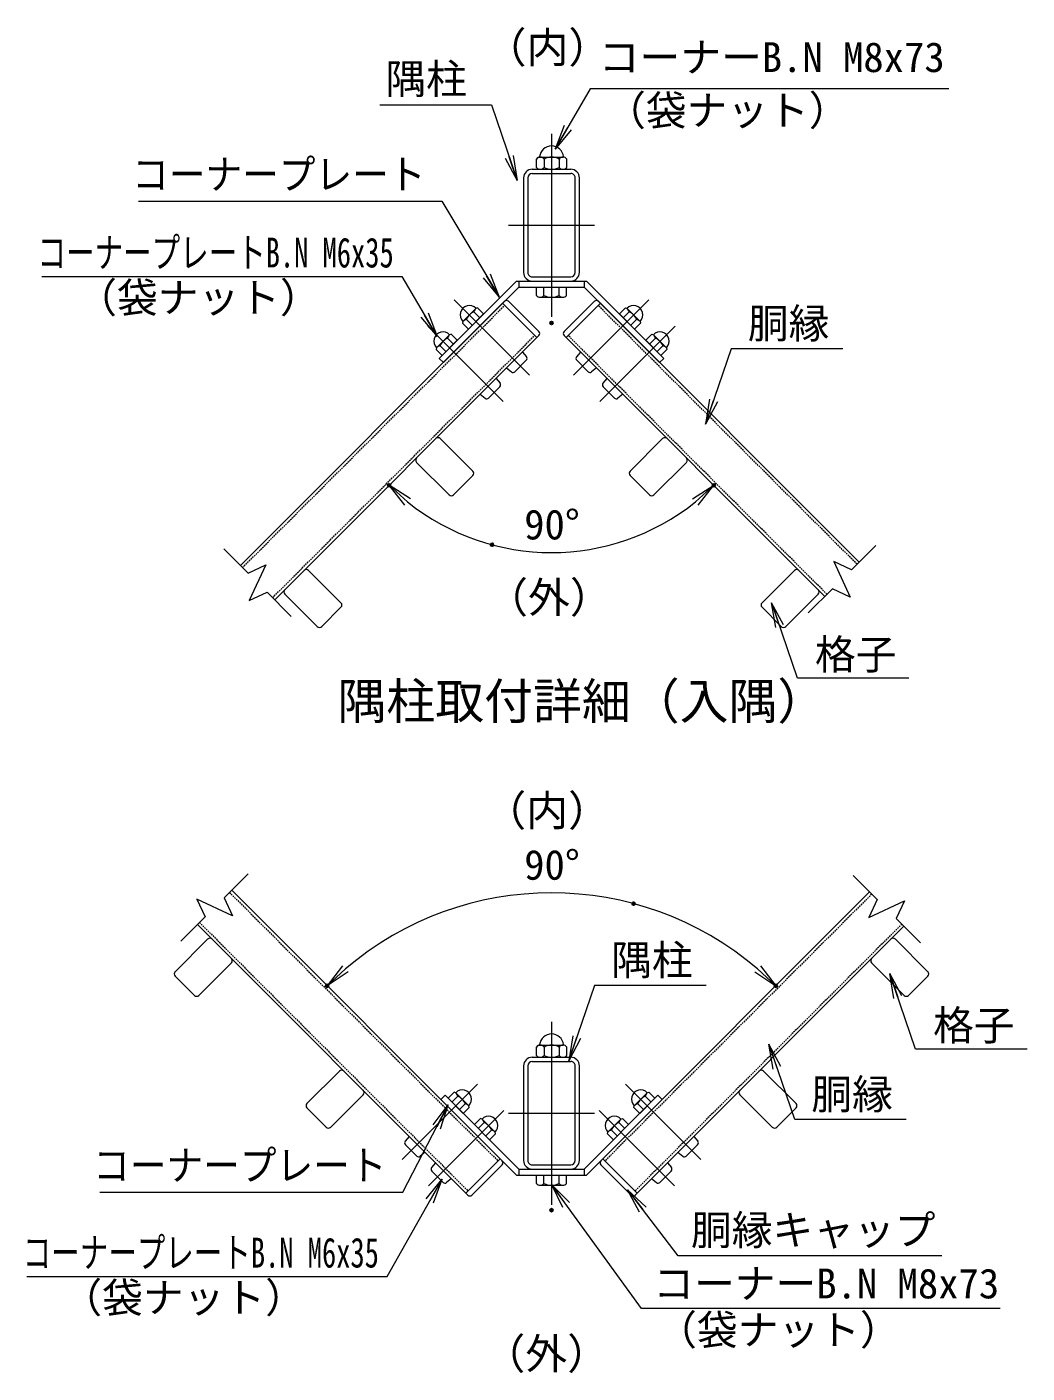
# Model space of a CAD drawing. Units: millimetres, scale not verified. Extents: x -4200 to 4200, y -2970 to 2970.
# Drawn here: x 585 to 2195, y -977 to 1190 of the extents above; entities that cross this region are included whole.
import ezdxf
from ezdxf.enums import TextEntityAlignment as Align

# ---------------------------------------------------------------- set-up
doc = ezdxf.new("R2010")
doc.units = ezdxf.units.MM
doc.header["$LTSCALE"] = 10
doc.header["$PDMODE"] = 32
doc.header["$PDSIZE"] = 5
doc.linetypes.add('USER1', pattern=[50.8, 31.75, -6.35, 6.35, -6.35])
doc.linetypes.add('USER2', pattern=[0.375, 0.25, -0.125])
for name, color, linetype, lineweight in [('0-0_D-STR1', 1, 'Continuous', 18), ('0-1_D-BMK', 2, 'USER1', 13), ('0-5_D-STR3', 3, 'Continuous', 13), ('0-6_D-STR-DIM', 7, 'Continuous', 13), ('0-7_0', 7, 'Continuous', 18), ('0-9_D-TTL-TXT', 7, 'Continuous', 18), ('0-A_D-STR-TXT', 7, 'Continuous', 13)]:
    doc.layers.add(name, color=color, linetype=linetype, lineweight=lineweight)
doc.layers.add('0-8_Defpoints', color=253, linetype='Continuous')
doc.styles.add('ＭＳ ゴシック', font='')
doc.styles.get('ＭＳ ゴシック').set_extended_font_data('MS Gothic')

# ---------------------------------------------------------------- blocks, each defined once
blk = doc.blocks.new('_Open')
at = {"layer": '0-7_0'}
blk.add_line((-10, 1.667), (0, 0), dxfattribs=at)
blk.add_lwpolyline([(-10, -1.667), (0, 0), (-10, 0)], dxfattribs=at)

msp = doc.modelspace()

# ---------------------------------------------------------------- linework, layer by layer
at = {"layer": '0-0_D-STR1'}
for p, q in [((1398.59, 960.88), (1460.99, 960.88)), ((1398.59, 953.98), (1460.99, 953.98)), ((1384.79, 947.08), (1384.79, 794.68)), ((1391.69, 947.08), (1391.69, 794.68)), ((1467.89, 794.68), (1467.89, 947.08)), ((1474.79, 794.68), (1474.79, 947.08)), ((1384.79, 780.88), (1474.79, 780.88)), ((1398.59, 787.78), (1460.99, 787.78)), ((1398.59, 780.88), (1460.99, 780.88)), ((929, 323), (1351.14, 745.14)), ((1925.01, 328.57), (1508.44, 745.14)), ((984.16, 267.84), (1406.3, 689.98)), ((1869.85, 273.41), (1453.28, 689.98)), ((1250.82, 527.3), (1303.01, 475.11)), ((1608.76, 527.3), (1556.57, 475.11)), ((1212.64, 489.11), (1264.83, 436.93)), ((1646.94, 489.11), (1594.76, 436.93)), ((1272.04, 436.93), (1303.01, 467.9)), ((1587.54, 436.93), (1556.57, 467.9)), ((1038.69, 315.17), (1090.88, 262.98)), ((1820.89, 315.17), (1768.7, 262.98)), ((1000.51, 276.98), (1052.69, 224.8)), ((1859.07, 276.98), (1806.89, 224.8)), ((1059.91, 224.8), (1090.88, 255.77)), ((1799.68, 224.8), (1768.7, 255.77)), ((914.95, -199.79), (1347.17, -632.01)), ((1941.96, -202.46), (1512.41, -632.01)), ((859.79, -254.94), (1292.01, -687.16)), ((1997.12, -257.61), (1567.57, -687.16)), ((876.2, -278.56), (824.02, -330.75)), ((1983.38, -278.56), (2035.56, -330.75)), ((914.39, -316.75), (862.2, -368.93)), ((1945.2, -316.75), (1997.38, -368.93)), ((824.02, -337.96), (854.99, -368.93)), ((2035.56, -337.96), (2004.59, -368.93)), ((1398.59, -468.5), (1460.99, -468.5)), ((1398.59, -475.4), (1460.99, -475.4)), ((1088.33, -490.69), (1036.15, -542.88)), ((1384.79, -482.3), (1384.79, -634.7)), ((1391.69, -482.3), (1391.69, -634.7)), ((1467.89, -634.7), (1467.89, -482.3)), ((1474.79, -634.7), (1474.79, -482.3)), ((1771.25, -490.69), (1823.43, -542.88)), ((1126.52, -528.88), (1074.33, -581.06)), ((1733.06, -528.88), (1785.25, -581.06)), ((1036.15, -550.09), (1067.12, -581.06)), ((1823.43, -550.09), (1792.46, -581.06)), ((1398.59, -641.6), (1460.99, -641.6)), ((1398.59, -648.5), (1460.99, -648.5))]:
    msp.add_line(p, q, dxfattribs=at)
at = {"layer": '0-0_D-STR1', "linetype": 'USER2'}
for p, q in [((932.4, 319.6), (1354.54, 741.74)), ((1921.62, 325.17), (1505.04, 741.74)), ((980.76, 271.24), (1402.9, 693.38)), ((1873.25, 276.81), (1456.68, 693.38)), ((911.55, -203.18), (1343.77, -635.4)), ((1945.36, -205.85), (1515.81, -635.4)), ((863.19, -251.55), (1295.41, -683.77)), ((1993.72, -254.22), (1564.17, -683.77))]:
    msp.add_line(p, q, dxfattribs=at)
at = {"layer": '0-0_D-STR1'}
for centre, radius, start, end in [((1398.59, 947.08), 13.8, 90.00002, 179.99999), ((1398.59, 947.08), 6.9, 90.00002, 179.99999), ((1460.99, 947.08), 13.8, 0, 90.00002), ((1460.99, 947.08), 6.9, 0, 90.00002), ((1398.59, 794.68), 13.8, 179.99999, 270.00002), ((1398.59, 794.68), 6.9, 179.99999, 270.00002), ((1460.99, 794.68), 6.9, 270.00002, 0), ((1460.99, 794.68), 13.8, 270.00002, 0), ((1247.22, 523.69), 5.1, 44.99941, 135), ((1612.36, 523.69), 5.1, 45, 135.00059), ((1216.25, 492.72), 5.1, 135, 225), ((1643.33, 492.72), 5.1, 315, 45), ((1299.4, 471.51), 5.1, 315, 44.99941), ((1560.18, 471.51), 5.1, 135.00059, 225), ((1268.43, 440.54), 5.1, 224.99942, 315), ((1591.15, 440.54), 5.1, 225, 315.00058), ((1035.09, 311.56), 5.1, 44.99941, 135), ((1824.5, 311.56), 5.1, 45, 135.00059), ((1004.12, 280.59), 5.1, 135, 225), ((1855.47, 280.59), 5.1, 315, 45), ((1087.27, 259.37), 5.1, 315, 44.99941), ((1772.31, 259.37), 5.1, 135.00059, 225), ((1056.3, 228.4), 5.1, 224.99942, 315), ((1803.28, 228.4), 5.1, 225, 315.00058), ((879.81, -282.17), 5.1, 45, 135), ((1979.77, -282.17), 5.1, 45, 135), ((910.78, -313.14), 5.1, 314.99941, 45), ((1948.8, -313.14), 5.1, 135, 225.00059), ((827.62, -334.35), 5.1, 134.99942, 225), ((2031.96, -334.35), 5.1, 315, 45.00058), ((858.59, -365.32), 5.1, 225, 314.99941), ((2000.99, -365.32), 5.1, 225.00059, 315), ((1398.59, -482.3), 13.8, 90.00002, 179.99999), ((1398.59, -482.3), 6.9, 90.00002, 179.99999), ((1460.99, -482.3), 13.8, 0, 90.00002), ((1460.99, -482.3), 6.9, 0, 90.00002), ((1091.94, -494.3), 5.1, 45, 135), ((1767.64, -494.3), 5.1, 45, 135), ((1122.91, -525.27), 5.1, 314.99941, 45), ((1736.67, -525.27), 5.1, 135, 225.00059), ((1039.76, -546.49), 5.1, 134.99942, 225), ((1819.83, -546.49), 5.1, 315, 45.00058), ((1070.73, -577.46), 5.1, 225, 314.99941), ((1788.86, -577.46), 5.1, 225.00059, 315), ((1398.59, -634.7), 13.8, 179.99999, 270.00002), ((1398.59, -634.7), 6.9, 179.99999, 270.00002), ((1460.99, -634.7), 6.9, 270.00002, 0), ((1460.99, -634.7), 13.8, 270.00002, 0)]:
    msp.add_arc(centre, radius, start, end, dxfattribs=at)
at = {"layer": '0-1_D-BMK'}
for p, q in [((1429.79, 1018.07), (1429.79, 723.59)), ((1360.49, 870.88), (1499.09, 870.88)), ((1273.34, 750.82), (1394.59, 629.57)), ((1586.25, 750.82), (1464.99, 629.57)), ((1230.91, 708.4), (1352.16, 587.14)), ((1628.67, 708.4), (1507.42, 587.14)), ((1429.79, -411.37), (1429.79, -705.85)), ((1310.42, -511.77), (1189.17, -633.02)), ((1549.16, -511.77), (1670.41, -633.02)), ((1352.85, -554.2), (1231.6, -675.45)), ((1360.49, -558.55), (1499.09, -558.55)), ((1506.73, -554.2), (1627.98, -675.45))]:
    msp.add_line(p, q, dxfattribs=at)
at = {"layer": '0-5_D-STR3'}
for p, q in [((1405.67, 963.88), (1405.67, 977.38)), ((1411.27, 980.38), (1448.31, 980.38)), ((1411.27, 980.38), (1448.31, 980.38)), ((1417.82, 977.38), (1417.82, 963.88)), ((1442.12, 977.38), (1442.12, 963.88)), ((1454.27, 963.88), (1454.27, 977.38)), ((1411.27, 960.88), (1448.31, 960.88)), ((1411.27, 960.88), (1448.31, 960.88)), ((1373.31, 780.88), (1248.9, 656.47)), ((1373.31, 780.88), (1486.27, 780.88)), ((1377.29, 780.88), (1377.29, 771.28)), ((1482.29, 780.88), (1482.29, 771.28)), ((1486.27, 780.88), (1610.68, 656.47)), ((1377.29, 771.28), (1255.69, 649.68)), ((1377.29, 771.28), (1482.29, 771.28)), ((1405.49, 771.28), (1454.09, 771.28)), ((1405.49, 757.78), (1405.49, 771.28)), ((1417.64, 757.78), (1417.64, 771.28)), ((1441.94, 757.78), (1441.94, 771.28)), ((1454.09, 757.78), (1454.09, 771.28)), ((1482.29, 771.28), (1603.9, 649.68)), ((1308.23, 737.01), (1287.15, 715.93)), ((1310.84, 737.71), (1308.23, 737.01)), ((1310.84, 737.71), (1320.49, 728.06)), ((1354.33, 748.32), (1351.14, 745.14)), ((1351.14, 745.14), (1406.3, 689.98)), ((1360.69, 748.32), (1409.48, 699.53)), ((1411.09, 754.78), (1448.13, 754.78)), ((1498.89, 748.32), (1450.1, 699.53)), ((1508.44, 745.14), (1453.28, 689.98)), ((1505.26, 748.32), (1508.44, 745.14)), ((1505.26, 748.32), (1508.44, 745.14)), ((1548.74, 737.71), (1539.09, 728.06)), ((1548.74, 737.71), (1551.35, 737.01)), ((1551.35, 737.01), (1572.44, 715.93)), ((1287.15, 715.93), (1286.45, 713.32)), ((1292.62, 719.49), (1302.27, 709.84)), ((1320.49, 728.06), (1296.1, 703.67)), ((1304.67, 731.54), (1314.32, 721.89)), ((1539.09, 728.06), (1563.49, 703.67)), ((1554.91, 731.54), (1545.26, 721.89)), ((1566.96, 719.49), (1557.31, 709.84)), ((1572.44, 715.93), (1573.14, 713.32)), ((1265.8, 694.59), (1244.72, 673.5)), ((1268.41, 695.29), (1265.8, 694.59)), ((1268.41, 695.29), (1278.07, 685.64)), ((1286.45, 713.32), (1296.1, 703.67)), ((1573.14, 713.32), (1563.49, 703.67)), ((1591.17, 695.29), (1581.52, 685.64)), ((1591.17, 695.29), (1593.78, 694.59)), ((1593.78, 694.59), (1614.86, 673.5)), ((1244.72, 673.5), (1244.02, 670.89)), ((1250.19, 677.06), (1259.84, 667.41)), ((1278.07, 685.64), (1253.67, 661.24)), ((1262.24, 689.11), (1271.89, 679.46)), ((1409.48, 693.17), (1406.3, 689.98)), ((1450.1, 693.17), (1453.28, 689.98)), ((1581.52, 685.64), (1605.91, 661.24)), ((1597.34, 689.11), (1587.69, 679.46)), ((1609.39, 677.06), (1599.74, 667.41)), ((1614.86, 673.5), (1615.56, 670.89)), ((1244.02, 670.89), (1253.67, 661.24)), ((1248.9, 656.47), (1255.69, 649.68)), ((1370.84, 635.01), (1389.15, 653.32)), ((1382.96, 666.65), (1389.39, 658.99)), ((1476.62, 666.65), (1470.19, 658.99)), ((1488.74, 635.01), (1470.43, 653.32)), ((1610.68, 656.47), (1603.9, 649.68)), ((1615.56, 670.89), (1605.91, 661.24)), ((1357.51, 641.19), (1365.17, 634.76)), ((1502.07, 641.19), (1494.41, 634.76)), ((1328.42, 592.58), (1346.72, 610.89)), ((1340.54, 624.22), (1346.97, 616.56)), ((1519.04, 624.22), (1512.61, 616.56)), ((1531.17, 592.58), (1512.86, 610.89)), ((1315.08, 598.77), (1322.75, 592.34)), ((1544.5, 598.77), (1536.84, 592.34)), ((1405.67, -465.55), (1405.67, -452.05)), ((1411.27, -449.05), (1448.31, -449.05)), ((1411.27, -449.05), (1448.31, -449.05)), ((1417.82, -452.05), (1417.82, -465.55)), ((1442.12, -452.05), (1442.12, -465.55)), ((1454.27, -465.55), (1454.27, -452.05)), ((1411.27, -468.55), (1448.31, -468.55)), ((1411.27, -468.55), (1448.31, -468.55)), ((1258.5, -529.76), (1251.71, -536.55)), ((1373.31, -658.15), (1251.71, -536.55)), ((1377.29, -648.55), (1258.5, -529.76)), ((1272.92, -524.88), (1263.27, -534.53)), ((1287.67, -558.93), (1263.27, -534.53)), ((1279.09, -531.06), (1269.44, -540.71)), ((1275.53, -525.58), (1272.92, -524.88)), ((1296.62, -546.67), (1275.53, -525.58)), ((1482.29, -648.55), (1601.08, -529.76)), ((1486.27, -658.15), (1607.87, -536.55)), ((1562.97, -546.67), (1584.05, -525.58)), ((1571.92, -558.93), (1596.31, -534.53)), ((1580.49, -531.06), (1590.14, -540.71)), ((1584.05, -525.58), (1586.66, -524.88)), ((1586.66, -524.88), (1596.31, -534.53)), ((1601.08, -529.76), (1607.87, -536.55)), ((1291.14, -543.1), (1281.49, -552.75)), ((1297.32, -549.28), (1287.67, -558.93)), ((1297.32, -549.28), (1296.62, -546.67)), ((1562.27, -549.28), (1562.97, -546.67)), ((1562.27, -549.28), (1571.92, -558.93)), ((1568.44, -543.1), (1578.09, -552.75)), ((1315.35, -567.31), (1305.7, -576.96)), ((1330.09, -601.36), (1305.7, -576.96)), ((1321.52, -573.48), (1311.87, -583.13)), ((1317.96, -568.01), (1315.35, -567.31)), ((1339.04, -589.09), (1317.96, -568.01)), ((1520.54, -589.09), (1541.62, -568.01)), ((1529.49, -601.36), (1553.89, -576.96)), ((1538.06, -573.48), (1547.71, -583.13)), ((1541.62, -568.01), (1544.23, -567.31)), ((1544.23, -567.31), (1553.89, -576.96)), ((1200.8, -595.95), (1194.37, -603.61)), ((1333.57, -585.53), (1323.92, -595.18)), ((1339.74, -591.7), (1330.09, -601.36)), ((1339.74, -591.7), (1339.04, -589.09)), ((1519.84, -591.7), (1520.54, -589.09)), ((1519.84, -591.7), (1529.49, -601.36)), ((1526.01, -585.53), (1535.66, -595.18)), ((1658.78, -595.95), (1665.22, -603.61)), ((1194.61, -609.28), (1212.92, -627.58)), ((1226.25, -621.4), (1218.59, -627.83)), ((1633.33, -621.4), (1640.99, -627.83)), ((1664.97, -609.28), (1646.66, -627.58)), ((1243.22, -638.37), (1236.79, -646.04)), ((1347.17, -632.01), (1292.01, -687.16)), ((1350.35, -641.55), (1301.56, -690.34)), ((1350.35, -635.19), (1347.17, -632.01)), ((1377.29, -648.55), (1482.29, -648.55)), ((1377.29, -648.55), (1377.29, -658.15)), ((1482.29, -648.55), (1482.29, -658.15)), ((1509.23, -635.19), (1512.41, -632.01)), ((1509.23, -641.55), (1558.02, -690.34)), ((1512.41, -632.01), (1567.57, -687.16)), ((1616.36, -638.37), (1622.79, -646.04)), ((1237.04, -651.71), (1255.35, -670.01)), ((1268.68, -663.83), (1261.02, -670.26)), ((1373.31, -658.15), (1486.27, -658.15)), ((1405.49, -658.15), (1454.09, -658.15)), ((1405.49, -671.65), (1405.49, -658.15)), ((1417.64, -671.65), (1417.64, -658.15)), ((1441.94, -671.65), (1441.94, -658.15)), ((1454.09, -671.65), (1454.09, -658.15)), ((1590.9, -663.83), (1598.57, -670.26)), ((1622.54, -651.71), (1604.24, -670.01)), ((1295.2, -690.34), (1292.01, -687.16)), ((1411.09, -674.65), (1448.13, -674.65)), ((1564.39, -690.34), (1567.57, -687.16))]:
    msp.add_line(p, q, dxfattribs=at)
for centre, radius, start, end in [((1429.97, 978.88), 19.5, 7.16806, 172.83194), ((1411.75, 972.77), 7.63, 37.21089, 142.78911), ((1409.14, 981.5), 1.5, 279.83916, 352.83194), ((1429.97, 954.28), 26.1, 62.26063, 117.73937), ((1448.2, 972.74), 7.65, 37.42505, 142.57495), ((1450.81, 981.5), 1.5, 187.16806, 253.42019), ((1411.75, 968.5), 7.63, 217.21089, 322.78911), ((1429.97, 986.99), 26.1, 242.26063, 297.73937), ((1448.2, 968.53), 7.65, 217.42505, 322.57495), ((1297.62, 726.54), 14.91, 44.64798, 225.35202), ((1324.06, 722.81), 21.27, 138.1158, 155.77947), ((1357.51, 745.14), 4.5, 45, 135), ((1411.57, 762.4), 7.63, 217.21089, 322.78911), ((1429.79, 780.89), 26.1, 242.26063, 297.73937), ((1448.02, 762.43), 7.65, 217.42505, 322.57495), ((1502.07, 745.14), 4.5, 45, 135), ((1561.96, 726.54), 14.91, 314.64798, 135.35202), ((1535.52, 722.81), 21.27, 24.22053, 41.8842), ((1301.35, 700.09), 21.27, 114.22053, 131.8842), ((1317.14, 707.02), 27.51, 116.96185, 153.03815), ((1542.44, 707.02), 27.51, 26.96185, 63.03815), ((1558.24, 700.09), 21.27, 48.1158, 65.77947), ((1255.2, 684.11), 14.91, 44.64798, 225.35202), ((1281.64, 680.39), 21.27, 138.1158, 155.77947), ((1406.3, 696.35), 4.5, 315, 45), ((1453.28, 696.35), 4.5, 135, 225), ((1604.39, 684.11), 14.91, 314.64798, 135.35202), ((1577.94, 680.39), 21.27, 24.22053, 41.8842), ((1258.92, 657.67), 21.27, 114.22053, 131.8842), ((1274.71, 664.59), 27.51, 116.96185, 153.03815), ((1584.87, 664.59), 27.51, 26.96185, 63.03815), ((1600.66, 657.67), 21.27, 48.1158, 65.77947), ((1386.18, 656.29), 4.2, 315, 40), ((1473.4, 656.29), 4.2, 140, 225), ((1367.87, 637.98), 4.2, 230, 315), ((1491.71, 637.98), 4.2, 225, 310), ((1343.75, 613.86), 4.2, 315, 40), ((1515.83, 613.86), 4.2, 140, 225), ((1325.45, 595.55), 4.2, 230, 315), ((1534.14, 595.55), 4.2, 225, 310), ((1429.97, -450.55), 19.5, 7.16806, 172.83194), ((1411.75, -456.67), 7.63, 37.21089, 142.78911), ((1409.14, -447.93), 1.5, 279.83916, 352.83194), ((1429.97, -475.16), 26.1, 62.26063, 117.73937), ((1448.2, -456.7), 7.65, 37.42505, 142.57495), ((1450.81, -447.93), 1.5, 187.16806, 253.42019), ((1411.75, -460.94), 7.63, 217.21089, 322.78911), ((1429.97, -442.45), 26.1, 242.26063, 297.73937), ((1448.2, -460.91), 7.65, 217.42505, 322.57495), ((1286.14, -536.06), 14.91, 314.64798, 135.35202), ((1259.7, -539.78), 21.27, 24.22053, 41.8842), ((1266.62, -555.58), 27.51, 26.96185, 63.03815), ((1573.44, -536.06), 14.91, 44.64798, 225.35202), ((1592.96, -555.58), 27.51, 116.96185, 153.03815), ((1599.88, -539.78), 21.27, 138.1158, 155.77947), ((1282.42, -562.5), 21.27, 48.1158, 65.77947), ((1577.17, -562.5), 21.27, 114.22053, 131.8842), ((1328.57, -578.49), 14.91, 314.64798, 135.35202), ((1302.12, -582.21), 21.27, 24.22053, 41.8842), ((1309.05, -598), 27.51, 26.96185, 63.03815), ((1531.02, -578.49), 14.91, 44.64798, 225.35202), ((1550.53, -598), 27.51, 116.96185, 153.03815), ((1557.46, -582.21), 21.27, 138.1158, 155.77947), ((1197.58, -606.31), 4.2, 140, 225), ((1324.84, -604.93), 21.27, 48.1158, 65.77947), ((1534.74, -604.93), 21.27, 114.22053, 131.8842), ((1662, -606.31), 4.2, 315, 40), ((1215.89, -624.62), 4.2, 225, 310), ((1643.69, -624.62), 4.2, 230, 315), ((1240.01, -648.74), 4.2, 140, 225), ((1347.17, -638.37), 4.5, 315, 45), ((1512.41, -638.37), 4.5, 135, 225), ((1619.57, -648.74), 4.2, 315, 40), ((1258.32, -667.04), 4.2, 225, 310), ((1411.57, -667.04), 7.63, 217.21089, 322.78911), ((1429.79, -648.55), 26.1, 242.26063, 297.73937), ((1448.02, -667.01), 7.65, 217.42505, 322.57495), ((1601.27, -667.04), 4.2, 230, 315), ((1298.38, -687.16), 4.5, 225, 315), ((1561.2, -687.16), 4.5, 225, 315)]:
    msp.add_arc(centre, radius, start, end, dxfattribs=at)
at = {"layer": '0-6_D-STR-DIM'}
for p, q in [((941.28, 310.73), (902.34, 349.67)), ((1912.74, 316.29), (1951.68, 355.23)), ((1884.06, 329.67), (1910.8, 272.31)), ((1912.74, 316.29), (1884.06, 329.67)), ((941.28, 310.73), (969.95, 324.1)), ((969.95, 324.1), (943.21, 266.74)), ((1843.19, 246.74), (1882.13, 285.68)), ((1910.8, 272.31), (1882.13, 285.68)), ((943.21, 266.74), (971.89, 280.12)), ((1010.83, 241.18), (971.89, 280.12)), ((902.68, -212.06), (941.62, -173.12)), ((1954.24, -214.73), (1915.29, -175.79)), ((858.69, -213.99), (872.07, -242.67)), ((916.05, -240.74), (858.69, -213.99)), ((902.68, -212.06), (916.05, -240.74)), ((1954.24, -214.73), (1940.86, -243.41)), ((1940.86, -243.41), (1998.22, -216.66)), ((1998.22, -216.66), (1984.84, -245.34)), ((833.13, -281.61), (872.07, -242.67)), ((2023.78, -284.28), (1984.84, -245.34))]:
    msp.add_line(p, q, dxfattribs=at)
for centre, radius, start, end in [((1429.79, 713.48), 369.62, 231.20351, 308.79649), ((1429.79, -714.63), 510.71, 49.48872, 130.51128)]:
    msp.add_arc(centre, radius, start, end, dxfattribs=at)
at = {"layer": '0-8_Defpoints'}
for p in [(1429.79, 713.48), (1168.43, 452.11), (1691.15, 452.11), (1334.13, 356.45), (1561.97, -221.33), (1068.67, -353.51), (1790.91, -353.51), (1429.79, -714.63)]:
    msp.add_point(p, dxfattribs=at)
at = {"layer": '0-A_D-STR-TXT'}
for points in [[(2069.61, 1090.09), (1492.28, 1090.09), (1436.66, 995.19)], [(1153.6, 1064.36), (1333.2, 1064.36), (1374.08, 944.91)], [(765.13, 909.74), (1253.24, 909.74), (1344.75, 756.66)], [(609.15, 788.39), (1189.03, 788.39), (1244.65, 693.48)], [(1898.78, 672.02), (1719.17, 672.02), (1678.3, 552.57)], [(2005.26, 141.8), (1825.66, 141.8), (1784.78, 261.25)], [(2195.42, -455.3), (2015.81, -455.3), (1974.94, -335.85)], [(1678.62, -352.88), (1499.02, -352.88), (1458.14, -472.33)], [(2000.99, -568.87), (1821.39, -568.87), (1780.51, -449.43)], [(702.41, -685.53), (1190.52, -685.53), (1262.44, -546.69)], [(585.29, -821.4), (1165.17, -821.4), (1252.68, -666.39)], [(2151.84, -872.86), (1574.51, -872.86), (1431.27, -675.61)], [(2058.15, -788.39), (1633.95, -788.39), (1553.51, -683.64)]]:
    msp.add_lwpolyline(points, dxfattribs=at)

# ---------------------------------------------------------------- block references
at = {"layer": '0-6_D-STR-DIM', "xscale": 4, "yscale": 4}
for p, rotation in [((1168.43, 452.11), 138.10176), ((1691.15, 452.11), 41.89824), ((1068.67, -353.51), 222.75564), ((1790.91, -353.51), 317.24436)]:
    msp.add_blockref('_Open', p, dxfattribs=dict(at, rotation=rotation))
at = {"layer": '0-A_D-STR-TXT', "xscale": 4, "yscale": 4}
for p, rotation in [((1435.65, 993.46), 239.62818), ((1374.72, 943.02), 288.89187), ((1345.77, 754.94), 300.8674), ((1245.66, 691.76), 300.37182), ((1677.65, 550.68), 251.10813), ((1784.13, 263.14), 108.89187), ((1974.29, -333.96), 108.8919), ((1457.49, -474.22), 251.10813), ((1779.86, -447.53), 108.8919), ((1263.36, -544.91), 62.61681), ((1253.66, -664.65), 60.55492), ((1430.09, -673.99), 125.98605), ((1552.29, -682.06), 127.525)]:
    msp.add_blockref('_Open', p, dxfattribs=dict(at, rotation=rotation))

# ---------------------------------------------------------------- texts
at = {"layer": '0-6_D-STR-DIM', "style": 'ＭＳ ゴシック'}
for p in [(1385.86, 350.6), (1385.86, -197.18)]:
    msp.add_text('90°', height=48.09, dxfattribs=at).set_placement(p, align=Align.BOTTOM_LEFT)
at = {"layer": '0-9_D-TTL-TXT', "style": 'ＭＳ ゴシック'}
msp.add_text('隅柱取付詳細（入隅）', height=57.7, dxfattribs=at).set_placement((1085.17, 58.54), align=Align.BOTTOM_LEFT)
at = {"layer": '0-A_D-STR-TXT', "style": 'ＭＳ ゴシック'}
for s, height, p in [('（内）', 49.49, (1322.03, 1117.37)), ('コーナーB.N M8x73', 48.09, (1505.91, 1102.93)), ('隅柱', 48.09, (1162.34, 1067.87)), ('（袋ナット）', 48.09, (1516.1, 1017.16)), ('（袋ナット）', 48.09, (664.67, 715.85)), ('胴縁', 48.09, (1745.9, 674.39)), ('（外）', 49.49, (1324.44, 232.12)), ('格子', 48.09, (1853.99, 141.52)), ('（内）', 49.49, (1321.51, -111.02)), ('隅柱', 48.09, (1525.74, -350.5)), ('格子', 48.09, (2044.15, -455.58)), ('胴縁', 48.09, (1848.11, -566.5)), ('胴縁キャップ', 48.09, (1654.35, -785.06)), ('（袋ナット）', 48.09, (640.81, -893.94)), ('コーナーB.N M8x73', 48.09, (1593.7, -871.11)), ('（袋ナット）', 48.09, (1598.34, -945.8)), ('（外）', 49.49, (1320.12, -985.26))]:
    msp.add_text(s, height=height, dxfattribs=at).set_placement(p, align=Align.BOTTOM_LEFT)
for s, width, p in [('コーナープレート', 0.9, (754.6, 914.34)), ('コーナープレートB.N M6x35', 0.7, (602.37, 788.34)), ('コーナープレート', 0.9, (691.88, -680.93)), ('コーナープレートB.N M6x35', 0.7, (578.51, -821.45))]:
    msp.add_text(s, height=48.09, dxfattribs=dict(at, width=width)).set_placement(p, align=Align.BOTTOM_LEFT)

doc.saveas('drawing.dxf')
